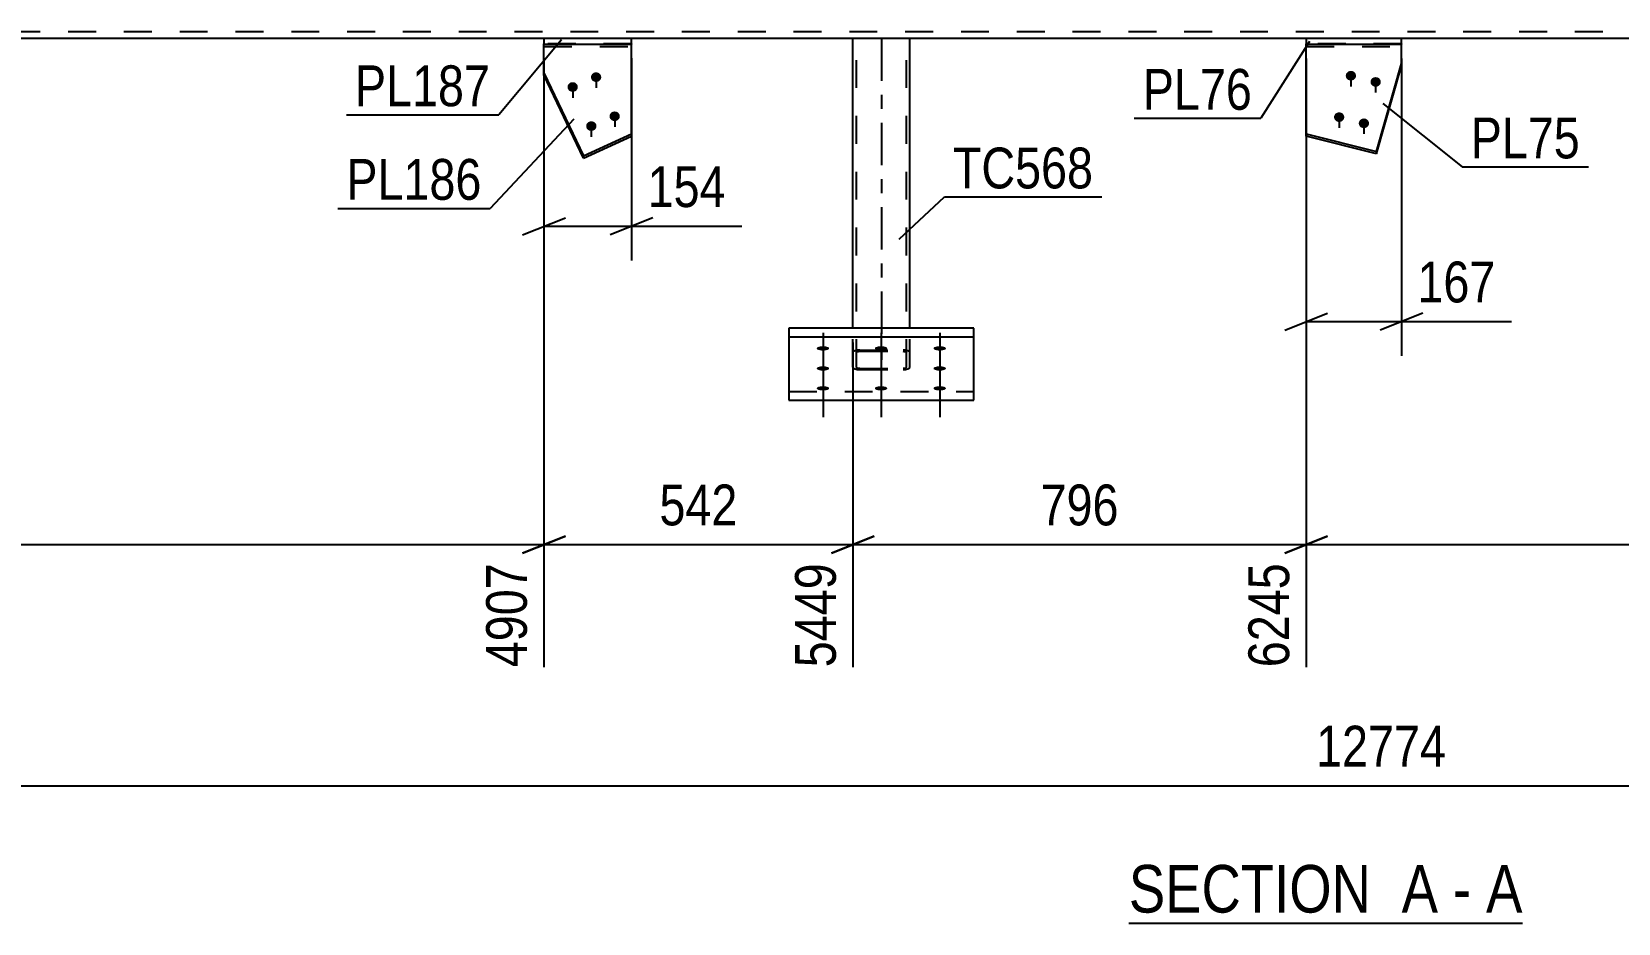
# Model space of a CAD drawing. Header units: millimetres. Extents: x -132 to 1057, y -569 to 272.
# Drawn here: x 153.5 to 265, y 85.4 to 147.9 of the extents above; entities that cross this region are included whole.
import ezdxf

# ---------------------------------------------------------------- set-up
doc = ezdxf.new("R2010")
doc.units = ezdxf.units.MM
doc.linetypes.add('DXK_LINE_DOT2', pattern=[3.9198, 1.9599, -1.9599])
doc.linetypes.add('DXK_LINE_DOT3', pattern=[5.9187, 2.979, -0.9799, 0.9799, -0.9799])
doc.styles.add('Arial Narrow', font='ARIALN.TTF', dxfattribs={"height": 0.2})

# ---------------------------------------------------------------- blocks, each defined once
blk = doc.blocks.new('Unknown-335479220-12 - 5061')
at = {"color": 6, "linetype": 'Continuous'}
blk.add_line((230.59, 85.36), (258.24, 85.36), dxfattribs=at)
at = {"color": 0, "linetype": 'Continuous'}
for points in [[(248.7, 86.11), (248.7, 89.61), (230.59, 89.61), (230.59, 86.11)], [(252.31, 86.11), (252.31, 89.61), (249.75, 89.61), (249.75, 86.11)], [(254.63, 86.11), (254.63, 89.61), (253.36, 89.61), (253.36, 86.11)], [(258.24, 86.11), (258.24, 89.61), (255.68, 89.61), (255.68, 86.11)]]:
    blk.add_wipeout(points, dxfattribs=at)
at = {"color": 7, "linetype": 'Continuous', "style": 'Arial Narrow'}
for s, p in [('SECTION ', (230.59, 86.11)), ('A', (249.75, 86.11)), ('A', (255.68, 86.11)), ('-', (253.36, 86.11))]:
    blk.add_text(s, height=3.34, dxfattribs=at).set_placement(p)
blk = doc.blocks.new('Part-335479220-5077 - 5061')
at = {"color": 2, "linetype": 'Continuous'}
for p, q in [((243.05, 147.46), (243.05, 147.06)), ((249.74, 147.46), (243.05, 147.46)), ((249.74, 147.06), (249.74, 147.46)), ((243.05, 147.06), (249.74, 147.06))]:
    blk.add_line(p, q, dxfattribs=at)
blk = doc.blocks.new('Bolt-335479220-5071 - 5061')
at = {"linetype": 'Continuous'}
for points in [[(193.17, 144.41), (193.09, 144.42), (193.02, 144.44), (192.96, 144.47), (192.9, 144.52), (192.86, 144.58), (192.83, 144.64), (192.81, 144.71), (192.81, 144.78), (192.83, 144.85), (192.86, 144.92), (192.9, 144.97), (192.96, 145.02), (193.02, 145.06), (193.09, 145.08), (193.17, 145.09), (193.24, 145.08), (193.31, 145.06), (193.38, 145.02), (193.44, 144.97), (193.48, 144.92), (193.51, 144.85), (193.53, 144.78), (193.53, 144.71), (193.51, 144.64), (193.48, 144.58), (193.44, 144.52), (193.38, 144.47), (193.31, 144.44), (193.24, 144.42)], [(191.53, 143.72), (191.45, 143.73), (191.38, 143.75), (191.31, 143.78), (191.26, 143.83), (191.21, 143.89), (191.18, 143.95), (191.17, 144.02), (191.17, 144.09), (191.18, 144.16), (191.21, 144.23), (191.26, 144.28), (191.31, 144.33), (191.38, 144.37), (191.45, 144.39), (191.53, 144.39), (191.6, 144.39), (191.67, 144.37), (191.74, 144.33), (191.79, 144.28), (191.84, 144.23), (191.87, 144.16), (191.88, 144.09), (191.88, 144.02), (191.87, 143.95), (191.84, 143.89), (191.79, 143.83), (191.74, 143.78), (191.67, 143.75), (191.6, 143.73)], [(192.83, 140.97), (192.76, 140.98), (192.69, 141), (192.62, 141.04), (192.57, 141.09), (192.52, 141.14), (192.49, 141.21), (192.48, 141.28), (192.48, 141.35), (192.49, 141.42), (192.52, 141.48), (192.57, 141.54), (192.62, 141.59), (192.69, 141.62), (192.76, 141.64), (192.83, 141.65), (192.91, 141.64), (192.98, 141.62), (193.05, 141.59), (193.1, 141.54), (193.15, 141.48), (193.18, 141.42), (193.19, 141.35), (193.19, 141.28), (193.18, 141.21), (193.15, 141.14), (193.1, 141.09), (193.05, 141.04), (192.98, 141), (192.91, 140.98)], [(194.48, 141.67), (194.4, 141.67), (194.33, 141.69), (194.26, 141.73), (194.21, 141.78), (194.16, 141.83), (194.13, 141.9), (194.12, 141.97), (194.12, 142.04), (194.13, 142.11), (194.16, 142.17), (194.21, 142.23), (194.26, 142.28), (194.33, 142.31), (194.4, 142.33), (194.48, 142.34), (194.55, 142.33), (194.62, 142.31), (194.69, 142.28), (194.74, 142.23), (194.79, 142.17), (194.82, 142.11), (194.83, 142.04), (194.83, 141.97), (194.82, 141.9), (194.79, 141.83), (194.74, 141.78), (194.69, 141.73), (194.62, 141.69), (194.55, 141.67)]]:
    blk.add_hatch(color=1, dxfattribs=at).paths.add_polyline_path(points)
at = {"color": 1, "linetype": 'Continuous'}
for p, q in [((193.17, 145.02), (193.17, 144)), ((191.53, 144.33), (191.53, 143.3)), ((192.83, 141.59), (192.83, 140.56)), ((194.48, 142.28), (194.48, 141.25))]:
    blk.add_line(p, q, dxfattribs=at)
blk = doc.blocks.new('Bolt-335479220-5072 - 5061')
at = {"linetype": 'Continuous'}
for points in [[(246.18, 144.51), (246.11, 144.52), (246.04, 144.54), (245.97, 144.57), (245.92, 144.62), (245.87, 144.68), (245.84, 144.74), (245.83, 144.81), (245.83, 144.88), (245.84, 144.95), (245.87, 145.02), (245.92, 145.07), (245.97, 145.12), (246.04, 145.16), (246.11, 145.18), (246.18, 145.19), (246.26, 145.18), (246.33, 145.16), (246.4, 145.12), (246.45, 145.07), (246.5, 145.02), (246.53, 144.95), (246.54, 144.88), (246.54, 144.81), (246.53, 144.74), (246.5, 144.68), (246.45, 144.62), (246.4, 144.57), (246.33, 144.54), (246.26, 144.52)], [(247.92, 144.08), (247.85, 144.08), (247.78, 144.1), (247.71, 144.14), (247.66, 144.19), (247.61, 144.24), (247.58, 144.31), (247.57, 144.38), (247.57, 144.45), (247.58, 144.52), (247.61, 144.58), (247.66, 144.64), (247.71, 144.69), (247.78, 144.72), (247.85, 144.74), (247.92, 144.75), (248, 144.74), (248.07, 144.72), (248.14, 144.69), (248.19, 144.64), (248.24, 144.58), (248.27, 144.52), (248.28, 144.45), (248.28, 144.38), (248.27, 144.31), (248.24, 144.24), (248.19, 144.19), (248.14, 144.14), (248.07, 144.1), (248, 144.08)], [(245.36, 141.6), (245.29, 141.61), (245.21, 141.63), (245.15, 141.67), (245.09, 141.72), (245.05, 141.77), (245.02, 141.84), (245, 141.91), (245, 141.98), (245.02, 142.05), (245.05, 142.11), (245.09, 142.17), (245.15, 142.22), (245.21, 142.25), (245.29, 142.27), (245.36, 142.28), (245.44, 142.27), (245.51, 142.25), (245.57, 142.22), (245.63, 142.17), (245.67, 142.11), (245.7, 142.05), (245.72, 141.98), (245.72, 141.91), (245.7, 141.84), (245.67, 141.77), (245.63, 141.72), (245.57, 141.67), (245.51, 141.63), (245.44, 141.61)], [(247.1, 141.17), (247.03, 141.18), (246.95, 141.2), (246.89, 141.23), (246.83, 141.28), (246.79, 141.34), (246.76, 141.4), (246.74, 141.47), (246.74, 141.54), (246.76, 141.61), (246.79, 141.68), (246.83, 141.73), (246.89, 141.78), (246.95, 141.82), (247.03, 141.84), (247.1, 141.85), (247.18, 141.84), (247.25, 141.82), (247.31, 141.78), (247.37, 141.73), (247.41, 141.68), (247.44, 141.61), (247.46, 141.54), (247.46, 141.47), (247.44, 141.4), (247.41, 141.34), (247.37, 141.28), (247.31, 141.23), (247.25, 141.2), (247.18, 141.18)]]:
    blk.add_hatch(color=1, dxfattribs=at).paths.add_polyline_path(points)
at = {"color": 1, "linetype": 'Continuous'}
for p, q in [((246.18, 145.12), (246.18, 144.1)), ((247.92, 144.69), (247.92, 143.66)), ((245.36, 142.22), (245.36, 141.19)), ((247.1, 141.78), (247.1, 140.76))]:
    blk.add_line(p, q, dxfattribs=at)
blk = doc.blocks.new('Part-335479220-5095 - 5061')
at = {"color": 7, "linetype": 'DXK_LINE_DOT2'}
for p, q in [((195.66, 147.08), (189.51, 147.08)), ((189.51, 147.08), (189.51, 147.06)), ((189.51, 147.06), (189.51, 147.08)), ((189.51, 146.91), (195.66, 146.91)), ((195.66, 147.08), (195.66, 147.06)), ((195.66, 147.06), (195.66, 147.08))]:
    blk.add_line(p, q, dxfattribs=at)
at = {"color": 2, "linetype": 'Continuous'}
for p, q in [((189.51, 144.9), (189.51, 147.06)), ((195.66, 140.61), (195.66, 147.06)), ((189.51, 145.06), (192.29, 139.23)), ((192.29, 139.07), (189.51, 144.9)), ((192.29, 139.23), (195.66, 140.77)), ((192.29, 139.07), (195.66, 140.61)), ((192.29, 139.23), (192.29, 139.07))]:
    blk.add_line(p, q, dxfattribs=at)
blk = doc.blocks.new('Bolt-335479220-5096 - 5061')
at = {"linetype": 'Continuous'}
for points in [[(209.11, 125.86), (209.2, 125.86), (209.28, 125.85), (209.36, 125.83), (209.43, 125.81), (209.49, 125.79), (209.52, 125.76), (209.54, 125.73), (209.54, 125.69), (209.52, 125.66), (209.49, 125.63), (209.43, 125.61), (209.36, 125.59), (209.28, 125.57), (209.2, 125.56), (209.11, 125.56), (209.01, 125.56), (208.93, 125.57), (208.85, 125.59), (208.78, 125.61), (208.72, 125.63), (208.69, 125.66), (208.67, 125.69), (208.67, 125.73), (208.69, 125.76), (208.72, 125.79), (208.78, 125.81), (208.85, 125.83), (208.93, 125.85), (209.01, 125.86)], [(213.19, 125.86), (213.28, 125.86), (213.36, 125.85), (213.44, 125.83), (213.51, 125.81), (213.57, 125.79), (213.6, 125.76), (213.62, 125.73), (213.62, 125.69), (213.6, 125.66), (213.57, 125.63), (213.51, 125.61), (213.44, 125.59), (213.36, 125.57), (213.28, 125.56), (213.19, 125.56), (213.09, 125.56), (213.01, 125.57), (212.93, 125.59), (212.86, 125.61), (212.8, 125.63), (212.77, 125.66), (212.75, 125.69), (212.75, 125.73), (212.77, 125.76), (212.8, 125.79), (212.86, 125.81), (212.93, 125.83), (213.01, 125.85), (213.09, 125.86)], [(217.31, 125.86), (217.4, 125.86), (217.48, 125.85), (217.56, 125.83), (217.63, 125.81), (217.69, 125.79), (217.72, 125.76), (217.74, 125.73), (217.74, 125.69), (217.72, 125.66), (217.69, 125.63), (217.63, 125.61), (217.56, 125.59), (217.48, 125.57), (217.4, 125.56), (217.31, 125.56), (217.21, 125.56), (217.13, 125.57), (217.05, 125.59), (216.98, 125.61), (216.92, 125.63), (216.89, 125.66), (216.87, 125.69), (216.87, 125.73), (216.89, 125.76), (216.92, 125.79), (216.98, 125.81), (217.05, 125.83), (217.13, 125.85), (217.21, 125.86)], [(209.11, 124.45), (209.2, 124.45), (209.28, 124.44), (209.36, 124.42), (209.43, 124.4), (209.49, 124.38), (209.52, 124.35), (209.54, 124.32), (209.54, 124.29), (209.52, 124.25), (209.49, 124.23), (209.43, 124.2), (209.36, 124.18), (209.28, 124.16), (209.2, 124.15), (209.11, 124.15), (209.01, 124.15), (208.93, 124.16), (208.85, 124.18), (208.78, 124.2), (208.72, 124.23), (208.69, 124.25), (208.67, 124.29), (208.67, 124.32), (208.69, 124.35), (208.72, 124.38), (208.78, 124.4), (208.85, 124.42), (208.93, 124.44), (209.01, 124.45)], [(217.31, 124.45), (217.4, 124.45), (217.48, 124.44), (217.56, 124.42), (217.63, 124.4), (217.69, 124.38), (217.72, 124.35), (217.74, 124.32), (217.74, 124.29), (217.72, 124.25), (217.69, 124.23), (217.63, 124.2), (217.56, 124.18), (217.48, 124.16), (217.4, 124.15), (217.31, 124.15), (217.21, 124.15), (217.13, 124.16), (217.05, 124.18), (216.98, 124.2), (216.92, 124.23), (216.89, 124.25), (216.87, 124.29), (216.87, 124.32), (216.89, 124.35), (216.92, 124.38), (216.98, 124.4), (217.05, 124.42), (217.13, 124.44), (217.21, 124.45)], [(209.11, 123.06), (209.2, 123.05), (209.28, 123.04), (209.36, 123.03), (209.43, 123.01), (209.49, 122.98), (209.52, 122.95), (209.54, 122.92), (209.54, 122.89), (209.52, 122.86), (209.49, 122.83), (209.43, 122.8), (209.36, 122.78), (209.28, 122.77), (209.2, 122.76), (209.11, 122.75), (209.01, 122.76), (208.93, 122.77), (208.85, 122.78), (208.78, 122.8), (208.72, 122.83), (208.69, 122.86), (208.67, 122.89), (208.67, 122.92), (208.69, 122.95), (208.72, 122.98), (208.78, 123.01), (208.85, 123.03), (208.93, 123.04), (209.01, 123.05)], [(213.19, 123.06), (213.28, 123.05), (213.36, 123.04), (213.44, 123.03), (213.51, 123.01), (213.57, 122.98), (213.6, 122.95), (213.62, 122.92), (213.62, 122.89), (213.6, 122.86), (213.57, 122.83), (213.51, 122.8), (213.44, 122.78), (213.36, 122.77), (213.28, 122.76), (213.19, 122.75), (213.09, 122.76), (213.01, 122.77), (212.93, 122.78), (212.86, 122.8), (212.8, 122.83), (212.77, 122.86), (212.75, 122.89), (212.75, 122.92), (212.77, 122.95), (212.8, 122.98), (212.86, 123.01), (212.93, 123.03), (213.01, 123.04), (213.09, 123.05)], [(217.31, 123.06), (217.4, 123.05), (217.48, 123.04), (217.56, 123.03), (217.63, 123.01), (217.69, 122.98), (217.72, 122.95), (217.74, 122.92), (217.74, 122.89), (217.72, 122.86), (217.69, 122.83), (217.63, 122.8), (217.56, 122.78), (217.48, 122.77), (217.4, 122.76), (217.31, 122.75), (217.21, 122.76), (217.13, 122.77), (217.05, 122.78), (216.98, 122.8), (216.92, 122.83), (216.89, 122.86), (216.87, 122.89), (216.87, 122.92), (216.89, 122.95), (216.92, 122.98), (216.98, 123.01), (217.05, 123.03), (217.13, 123.04), (217.21, 123.05)]]:
    blk.add_hatch(color=1, dxfattribs=at).paths.add_polyline_path(points)
at = {"color": 1, "linetype": 'Continuous'}
for p, q in [((209.11, 126.8), (209.11, 123.68)), ((213.19, 126.8), (213.19, 123.68)), ((217.31, 126.8), (217.31, 123.68)), ((209.11, 125.39), (209.11, 122.27)), ((217.31, 125.39), (217.31, 122.27)), ((209.11, 124), (209.11, 120.88)), ((213.19, 124), (213.19, 120.88)), ((217.31, 124), (217.31, 120.88))]:
    blk.add_line(p, q, dxfattribs=at)
blk = doc.blocks.new('Part-335479220-5107 - 5061')
at = {"color": 2, "linetype": 'Continuous'}
for p, q in [((219.71, 127.13), (206.71, 127.13)), ((206.71, 127.13), (206.71, 122.08)), ((219.71, 122.08), (219.71, 127.13)), ((206.71, 126.53), (219.71, 126.53)), ((206.71, 122.08), (219.71, 122.08))]:
    blk.add_line(p, q, dxfattribs=at)
at = {"color": 7, "linetype": 'DXK_LINE_DOT2'}
blk.add_line((206.71, 122.69), (219.71, 122.69), dxfattribs=at)
blk = doc.blocks.new('Part-335479220-5235 - 5061')
at = {"color": 2, "linetype": 'Continuous'}
for p, q in [((189.51, 147.46), (189.51, 147.06)), ((195.66, 147.46), (189.51, 147.46)), ((195.66, 147.06), (195.66, 147.46)), ((189.51, 147.06), (195.66, 147.06))]:
    blk.add_line(p, q, dxfattribs=at)
blk = doc.blocks.new('Part-335479220-5171 - 5061')
at = {"color": 7, "linetype": 'DXK_LINE_DOT2'}
for p, q in [((249.74, 147.08), (243.05, 147.08)), ((243.05, 147.08), (243.05, 147.06)), ((243.05, 147.06), (243.05, 147.08)), ((243.05, 146.91), (249.74, 146.91)), ((249.74, 147.08), (249.74, 147.06)), ((249.74, 147.06), (249.74, 147.08))]:
    blk.add_line(p, q, dxfattribs=at)
at = {"color": 2, "linetype": 'Continuous'}
for p, q in [((243.05, 140.61), (243.05, 147.06)), ((249.74, 145.55), (249.74, 147.06)), ((247.99, 139.53), (249.74, 145.71)), ((247.99, 139.37), (249.74, 145.55)), ((243.05, 140.77), (247.99, 139.53)), ((247.99, 139.37), (243.05, 140.61)), ((247.99, 139.53), (247.99, 139.37))]:
    blk.add_line(p, q, dxfattribs=at)
blk = doc.blocks.new('Part-335479220-5253 - 5061')
at = {"color": 2, "linetype": 'Continuous'}
for p, q in [((214.73, 147.46), (211.21, 147.46)), ((211.21, 127.13), (211.21, 147.46)), ((215.21, 147.46), (214.73, 147.46)), ((215.21, 127.13), (215.21, 147.46))]:
    blk.add_line(p, q, dxfattribs=at)
at = {"color": 7, "linetype": 'DXK_LINE_DOT2'}
for p, q in [((211.45, 124.39), (211.45, 147.46)), ((214.97, 124.39), (214.97, 147.46)), ((211.21, 124.39), (211.21, 127.13)), ((215.21, 124.39), (215.21, 127.13)), ((211.24, 125.49), (211.21, 125.43)), ((211.35, 125.55), (211.24, 125.49)), ((211.5, 125.58), (211.35, 125.55)), ((211.45, 125.43), (211.46, 125.46)), ((211.46, 125.46), (211.52, 125.49)), ((211.69, 125.59), (211.5, 125.58)), ((211.52, 125.49), (211.59, 125.5)), ((211.59, 125.5), (211.69, 125.51)), ((211.69, 125.59), (214.73, 125.59)), ((211.69, 125.51), (214.73, 125.51)), ((214.91, 125.58), (214.73, 125.59)), ((214.73, 125.51), (214.82, 125.5)), ((214.82, 125.5), (214.9, 125.49)), ((214.9, 125.49), (214.95, 125.46)), ((215.06, 125.55), (214.91, 125.58)), ((214.95, 125.46), (214.97, 125.43)), ((215.17, 125.49), (215.06, 125.55)), ((215.21, 125.43), (215.17, 125.49)), ((211.21, 124.39), (211.24, 124.33)), ((211.24, 124.33), (211.35, 124.27)), ((211.35, 124.27), (211.5, 124.24)), ((211.46, 124.36), (211.45, 124.39)), ((211.52, 124.33), (211.46, 124.36)), ((211.5, 124.24), (211.69, 124.23)), ((211.59, 124.31), (211.52, 124.33)), ((211.69, 124.31), (211.59, 124.31)), ((211.69, 124.31), (214.73, 124.31)), ((211.69, 124.23), (214.73, 124.23)), ((214.82, 124.31), (214.73, 124.31)), ((214.73, 124.23), (214.91, 124.24)), ((214.9, 124.33), (214.82, 124.31)), ((214.95, 124.36), (214.9, 124.33)), ((214.91, 124.24), (215.06, 124.27)), ((214.97, 124.39), (214.95, 124.36)), ((215.06, 124.27), (215.17, 124.33)), ((215.17, 124.33), (215.21, 124.39))]:
    blk.add_line(p, q, dxfattribs=at)
at = {"color": 7, "linetype": 'DXK_LINE_DOT3'}
blk.add_line((213.21, 147.46), (213.21, 124.91), dxfattribs=at)
blk = doc.blocks.new('Part-335479220-5317 - 5061')
at = {"color": 7, "linetype": 'DXK_LINE_DOT2'}
for p, q in [((467.71, 147.94), (12.56, 147.94)), ((195.66, 147.46), (189.51, 147.46)), ((215.21, 147.46), (211.21, 147.46)), ((249.74, 147.46), (243.05, 147.46))]:
    blk.add_line(p, q, dxfattribs=at)
at = {"color": 2, "linetype": 'Continuous'}
for p, q in [((189.51, 147.46), (94.4, 147.46)), ((211.21, 147.46), (195.66, 147.46)), ((243.05, 147.46), (215.21, 147.46)), ((416.67, 147.46), (249.74, 147.46))]:
    blk.add_line(p, q, dxfattribs=at)
blk = doc.blocks.new('StraightDimension-335479220-11101 - 5061')
at = {"color": 7, "linetype": 'Continuous'}
for p, q in [((189.51, 145.99), (189.51, 103.33)), ((88.25, 139.69), (88.25, 103.33)), ((89.75, 112.54), (86.75, 111.34)), ((88.25, 111.94), (189.51, 111.94)), ((188.01, 111.34), (191.01, 112.54))]:
    blk.add_line(p, q, dxfattribs=at)
at = {"color": 0}
blk.add_wipeout([(143.14, 112.69), (143.14, 116.89), (134.62, 116.89), (134.62, 112.69)], dxfattribs=at)
at = {"color": 3, "style": 'Arial Narrow'}
blk.add_text('2532', height=2.863, dxfattribs=at).set_placement((135.22, 113.29))
at = {"color": 0, "linetype": 'Continuous'}
blk.add_wipeout([(188.91, 111.24), (184.71, 111.24), (184.71, 102.73), (188.91, 102.73)], dxfattribs=at)
at = {"color": 3, "linetype": 'Continuous', "style": 'Arial Narrow'}
blk.add_text('4907', height=2.863, rotation=90.0002, dxfattribs=at).set_placement((188.31, 103.33))
blk = doc.blocks.new('StraightDimension-335479220-5399 - 5061')
at = {"color": 7, "linetype": 'Continuous'}
for p, q in [((243.05, 146.06), (243.05, 125.19)), ((249.74, 146.06), (249.74, 125.19)), ((241.55, 126.99), (244.55, 128.19)), ((251.24, 128.19), (248.24, 126.99)), ((243.05, 127.59), (249.74, 127.59)), ((249.74, 127.59), (257.47, 127.59)), ((249.74, 127.59), (257.47, 127.59))]:
    blk.add_line(p, q, dxfattribs=at)
at = {"color": 0}
blk.add_wipeout([(256.95, 128.34), (256.95, 132.54), (250.26, 132.54), (250.26, 128.34)], dxfattribs=at)
at = {"color": 3, "style": 'Arial Narrow'}
blk.add_text('167', height=2.863, dxfattribs=at).set_placement((250.86, 128.94))
blk = doc.blocks.new('StraightDimension-335479220-5577 - 5061')
at = {"color": 7, "linetype": 'Continuous'}
for p, q in [((189.51, 146.06), (189.51, 131.88)), ((195.66, 146.08), (195.66, 131.88)), ((188.01, 133.68), (191.01, 134.88)), ((197.16, 134.88), (194.16, 133.68)), ((189.51, 134.28), (195.66, 134.28)), ((195.66, 134.28), (203.4, 134.28)), ((195.66, 134.28), (203.4, 134.28))]:
    blk.add_line(p, q, dxfattribs=at)
at = {"color": 0}
blk.add_wipeout([(202.87, 135.03), (202.87, 139.23), (196.19, 139.23), (196.19, 135.03)], dxfattribs=at)
at = {"color": 3, "style": 'Arial Narrow'}
blk.add_text('154', height=2.863, dxfattribs=at).set_placement((196.79, 135.63))
blk = doc.blocks.new('StraightDimension-335479220-11098 - 5061')
at = {"color": 7, "linetype": 'Continuous'}
for p, q in [((243.05, 146.06), (243.05, 103.33)), ((244.55, 112.54), (241.55, 111.34)), ((243.05, 111.94), (416.67, 111.94))]:
    blk.add_line(p, q, dxfattribs=at)
blk = doc.blocks.new('StraightDimension-335479220-11099 - 5061')
at = {"color": 7, "linetype": 'Continuous'}
for p, q in [((243.05, 146.06), (243.05, 103.33)), ((211.21, 126.13), (211.21, 103.33)), ((212.71, 112.54), (209.71, 111.34)), ((211.21, 111.94), (243.05, 111.94)), ((241.55, 111.34), (244.55, 112.54))]:
    blk.add_line(p, q, dxfattribs=at)
at = {"color": 0}
blk.add_wipeout([(230.47, 112.69), (230.47, 116.89), (223.79, 116.89), (223.79, 112.69)], dxfattribs=at)
at = {"color": 3, "style": 'Arial Narrow'}
blk.add_text('796', height=2.863, dxfattribs=at).set_placement((224.39, 113.29))
at = {"color": 0, "linetype": 'Continuous'}
blk.add_wipeout([(242.45, 111.24), (238.25, 111.24), (238.25, 102.73), (242.45, 102.73)], dxfattribs=at)
at = {"color": 3, "linetype": 'Continuous', "style": 'Arial Narrow'}
blk.add_text('6245', height=2.863, rotation=90.0002, dxfattribs=at).set_placement((241.85, 103.33))
blk = doc.blocks.new('StraightDimension-335479220-11100 - 5061')
at = {"color": 7, "linetype": 'Continuous'}
for p, q in [((189.51, 145.99), (189.51, 103.33)), ((211.21, 126.13), (211.21, 103.33)), ((191.01, 112.54), (188.01, 111.34)), ((189.51, 111.94), (211.21, 111.94)), ((209.71, 111.34), (212.71, 112.54))]:
    blk.add_line(p, q, dxfattribs=at)
at = {"color": 0}
blk.add_wipeout([(203.7, 112.69), (203.7, 116.89), (197.02, 116.89), (197.02, 112.69)], dxfattribs=at)
at = {"color": 3, "style": 'Arial Narrow'}
blk.add_text('542', height=2.863, dxfattribs=at).set_placement((197.62, 113.29))
at = {"color": 0, "linetype": 'Continuous'}
blk.add_wipeout([(210.61, 111.24), (206.41, 111.24), (206.41, 102.73), (210.61, 102.73)], dxfattribs=at)
at = {"color": 3, "linetype": 'Continuous', "style": 'Arial Narrow'}
blk.add_text('5449', height=2.863, rotation=90.0002, dxfattribs=at).set_placement((210.01, 103.33))
blk = doc.blocks.new('StraightDimension-335479220-11182 - 5061')
at = {"color": 7, "linetype": 'Continuous'}
blk.add_line((-0.34, 95.01), (496.96, 95.01), dxfattribs=at)
at = {"color": 0}
blk.add_wipeout([(253.48, 95.76), (253.48, 99.96), (243.14, 99.96), (243.14, 95.76)], dxfattribs=at)
at = {"color": 3, "style": 'Arial Narrow'}
blk.add_text('12774', height=2.863, dxfattribs=at).set_placement((243.74, 96.36))
blk = doc.blocks.new('Mark-335479220-5073 - 5061')
at = {"color": 30, "linetype": 'Continuous'}
for p in [(243.27, 147.24), (230.97, 141.86)]:
    blk.add_line(p, (239.85, 141.86), dxfattribs=at)
at = {"color": 0}
blk.add_wipeout([(239.25, 142.46), (239.25, 145.46), (231.57, 145.46), (231.57, 142.46)], dxfattribs=at)
blk.add_wipeout([(239.25, 142.46), (239.25, 145.46), (231.57, 145.46), (231.57, 142.46)], dxfattribs=at)
at = {"color": 3, "style": 'Arial Narrow'}
blk.add_text('PL76', height=2.863, dxfattribs=at).set_placement((231.57, 142.46))
blk = doc.blocks.new('Mark-335479220-5091 - 5061')
at = {"color": 30, "linetype": 'Continuous'}
for p in [(191.6, 141.79), (175.03, 135.54)]:
    blk.add_line(p, (185.73, 135.54), dxfattribs=at)
at = {"color": 0}
blk.add_wipeout([(185.13, 136.14), (185.13, 139.14), (175.63, 139.14), (175.63, 136.14)], dxfattribs=at)
blk.add_wipeout([(185.13, 136.14), (185.13, 139.14), (175.63, 139.14), (175.63, 136.14)], dxfattribs=at)
at = {"color": 3, "style": 'Arial Narrow'}
blk.add_text('PL186', height=2.863, dxfattribs=at).set_placement((175.63, 136.14))
blk = doc.blocks.new('Mark-335479220-5231 - 5061')
at = {"color": 30, "linetype": 'Continuous'}
for p in [(190.75, 147.36), (175.63, 142.11)]:
    blk.add_line(p, (186.34, 142.11), dxfattribs=at)
at = {"color": 0}
blk.add_wipeout([(185.74, 142.71), (185.74, 145.71), (176.23, 145.71), (176.23, 142.71)], dxfattribs=at)
blk.add_wipeout([(185.74, 142.71), (185.74, 145.71), (176.23, 145.71), (176.23, 142.71)], dxfattribs=at)
at = {"color": 3, "style": 'Arial Narrow'}
blk.add_text('PL187', height=2.863, dxfattribs=at).set_placement((176.23, 142.71))
blk = doc.blocks.new('Mark-335479220-5167 - 5061')
at = {"color": 30, "linetype": 'Continuous'}
for p, q in [((248.44, 142.91), (254, 138.45)), ((254, 138.45), (262.87, 138.45))]:
    blk.add_line(p, q, dxfattribs=at)
at = {"color": 0}
blk.add_wipeout([(262.27, 139.05), (262.27, 142.05), (254.6, 142.05), (254.6, 139.05)], dxfattribs=at)
blk.add_wipeout([(262.27, 139.05), (262.27, 142.05), (254.6, 142.05), (254.6, 139.05)], dxfattribs=at)
at = {"color": 3, "style": 'Arial Narrow'}
blk.add_text('PL75', height=2.863, dxfattribs=at).set_placement((254.6, 139.05))
blk = doc.blocks.new('Mark-335479220-5249 - 5061')
at = {"color": 30, "linetype": 'Continuous'}
for p, q in [((214.46, 133.38), (217.63, 136.34)), ((217.63, 136.34), (228.69, 136.34))]:
    blk.add_line(p, q, dxfattribs=at)
at = {"color": 0}
blk.add_wipeout([(228.09, 136.94), (228.09, 139.94), (218.23, 139.94), (218.23, 136.94)], dxfattribs=at)
blk.add_wipeout([(228.09, 136.94), (228.09, 139.94), (218.23, 139.94), (218.23, 136.94)], dxfattribs=at)
at = {"color": 3, "style": 'Arial Narrow'}
blk.add_text('TC568', height=2.863, dxfattribs=at).set_placement((218.23, 136.94))

msp = doc.modelspace()

# ---------------------------------------------------------------- block references
for name in ['Part-335479220-5317 - 5061', 'Part-335479220-5235 - 5061', 'Part-335479220-5253 - 5061', 'Part-335479220-5077 - 5061', 'Part-335479220-5095 - 5061', 'Part-335479220-5171 - 5061', 'Bolt-335479220-5071 - 5061', 'Bolt-335479220-5072 - 5061', 'Part-335479220-5107 - 5061', 'Bolt-335479220-5096 - 5061', 'Unknown-335479220-12 - 5061']:
    msp.add_blockref(name, (0, 0))

# ---------------------------------------------------------------- next in the draw order: block references
for name in ['StraightDimension-335479220-11101 - 5061', 'StraightDimension-335479220-5399 - 5061']:
    msp.add_blockref(name, (0, 0))

# ---------------------------------------------------------------- next in the draw order: block references
for name in ['StraightDimension-335479220-5577 - 5061', 'StraightDimension-335479220-11098 - 5061']:
    msp.add_blockref(name, (0, 0))

# ---------------------------------------------------------------- next in the draw order: block references
msp.add_blockref('StraightDimension-335479220-11099 - 5061', (0, 0))

# ---------------------------------------------------------------- next in the draw order: block references
msp.add_blockref('StraightDimension-335479220-11100 - 5061', (0, 0))

# ---------------------------------------------------------------- next in the draw order: block references
msp.add_blockref('StraightDimension-335479220-11182 - 5061', (0, 0))

# ---------------------------------------------------------------- next in the draw order: block references
for name in ['Mark-335479220-5073 - 5061', 'Mark-335479220-5167 - 5061', 'Mark-335479220-5091 - 5061', 'Mark-335479220-5249 - 5061']:
    msp.add_blockref(name, (0, 0))

# ---------------------------------------------------------------- next in the draw order: block references
msp.add_blockref('Mark-335479220-5231 - 5061', (0, 0))

doc.saveas('drawing.dxf')
